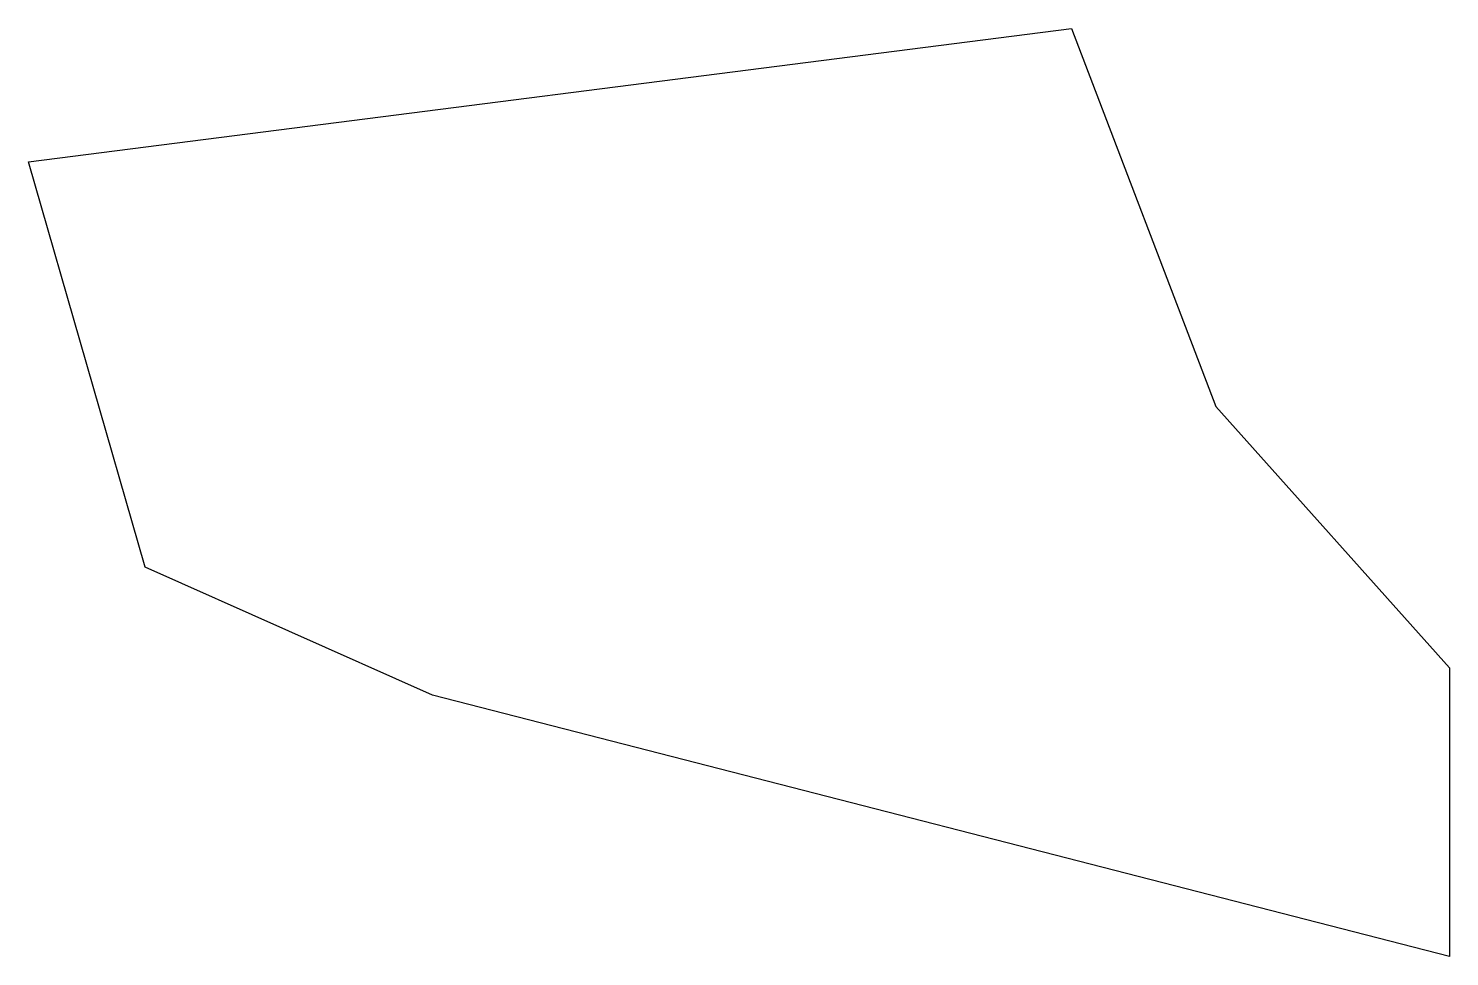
# Model space of a CAD drawing. Header units: millimetres. Extents: x 38 to 142, y -39 to 29.
import ezdxf

# ---------------------------------------------------------------- set-up
doc = ezdxf.new("R2010")
doc.units = ezdxf.units.MM

msp = doc.modelspace()

# ---------------------------------------------------------------- linework, layer by layer
for p, q in [((38.1, 19.05), (114.2, 28.7655)), ((114.2, 28.7655), (124.725, 1.1905)), ((46.625, -10.525), (38.1, 19.05)), ((124.725, 1.1905), (141.775, -17.8595)), ((67.575, -19.8595), (46.625, -10.525)), ((141.775, -17.8595), (141.775, -38.9095)), ((141.775, -38.9095), (67.575, -19.8595))]:
    msp.add_line(p, q)

doc.saveas('drawing.dxf')
